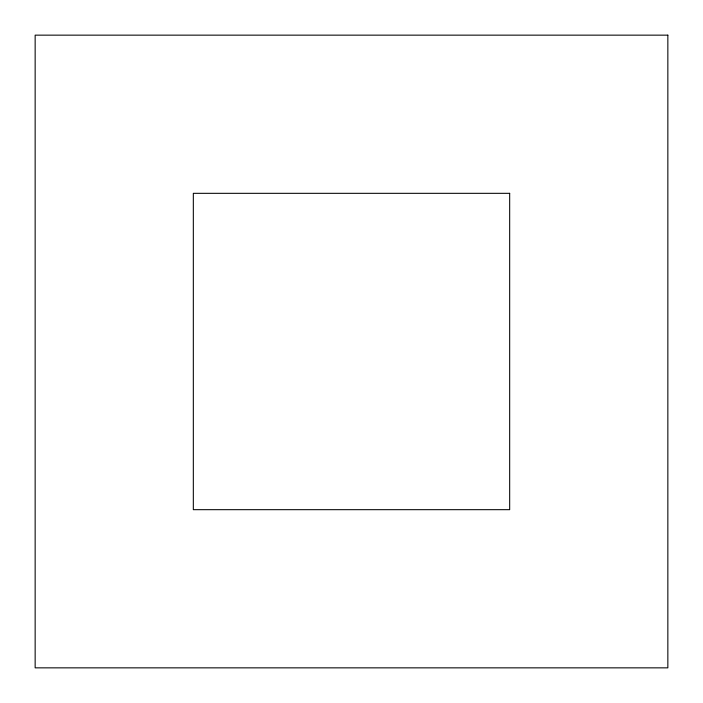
<?xml version="1.0" encoding="UTF-8"?>
<svg xmlns="http://www.w3.org/2000/svg" width="703" height="703" viewBox="0 0 703 703"><rect width="100%" height="100%" fill="white"/><g stroke="black" fill="none" stroke-linecap="round" stroke-linejoin="round"><path stroke-width="1.05" d="M667.85 35.15L35.15 35.15L35.15 667.85L667.85 667.85L667.85 35.15M509.675 193.325L193.325 193.325L193.325 509.675L509.675 509.675L509.675 193.325"/></g></svg>
